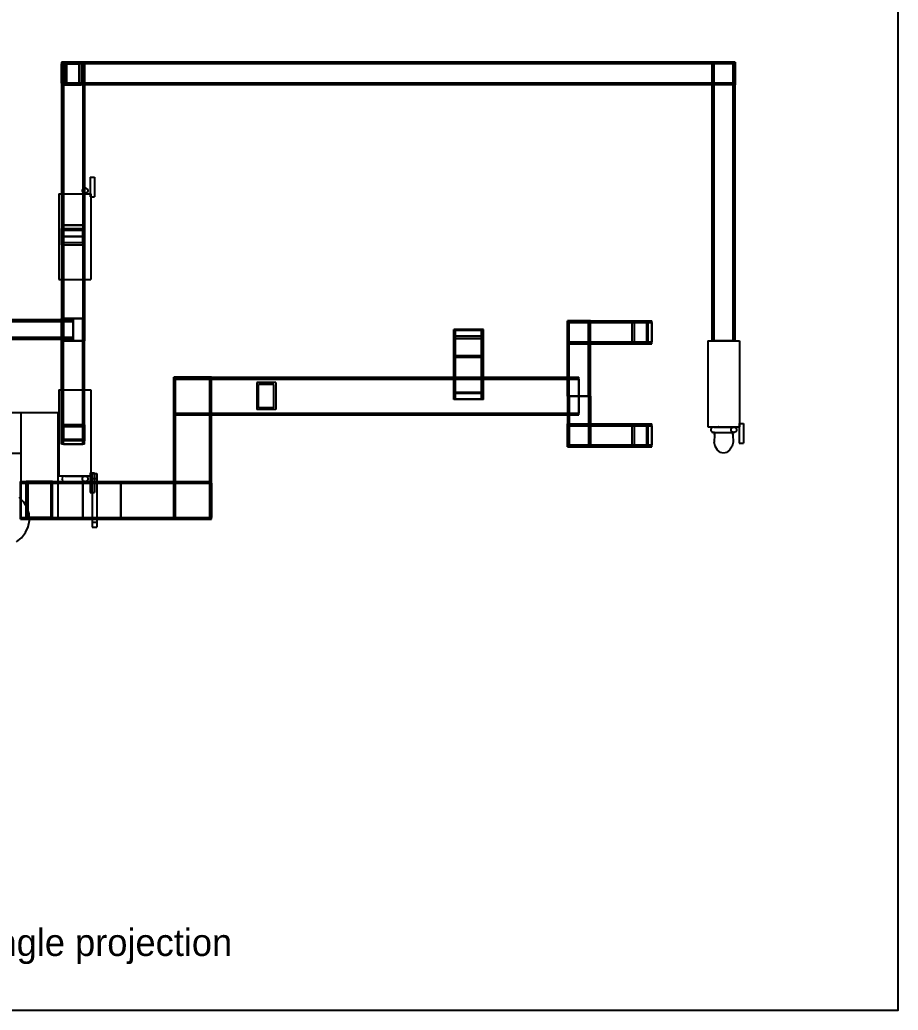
# Model space of a CAD drawing. Header units: millimetres. Extents: x -1175 to 655, y -895 to 720.
# Drawn here: x -61 to 655, y -895 to -87 of the extents above; entities that cross this region are included whole.
import ezdxf

# ---------------------------------------------------------------- set-up
doc = ezdxf.new("R2010")
doc.units = ezdxf.units.MM
for name, color, linetype in [('BORDER', 7, 'Continuous'), ('HIDDEN', 8, 'Continuous'), ('TEXT', 5, 'Continuous'), ('VISIBLE', 7, 'Continuous')]:
    doc.layers.add(name, color=color, linetype=linetype)

msp = doc.modelspace()

# ---------------------------------------------------------------- linework, layer by layer
at = {"layer": 'BORDER'}
msp.add_lwpolyline([(-1175.46, -894.94), (655.33, -894.94), (655.33, 720.11), (-1175.46, 720.11)], close=True, dxfattribs=at)
at = {"layer": 'HIDDEN'}
for points in [[(-26.85, -121.85), (-26.85, -140.55)], [(-26.85, -121.85), (-26.85, -140.55)], [(-8.15, -121.85), (-26.85, -121.85)], [(522.35, -121.85), (-26.85, -121.85)], [(-26.85, -121.85), (-8.15, -121.85)], [(-26.85, -121.85), (-26.85, -264.2)], [(522.35, -123.35), (-26.85, -123.35)], [(522.35, -123.35), (-26.85, -123.35)], [(-26.85, -139.05), (-26.85, -123.35)], [(-26.85, -139.05), (-26.85, -123.35)], [(-25.35, -121.85), (-25.35, -264.2)], [(-25.35, -121.85), (-25.35, -264.2)], [(-9.65, -121.85), (-25.35, -121.85)], [(-9.65, -121.85), (-25.35, -121.85)], [(-24.09, -121.85), (-24.09, -140.55)], [(-24.09, -121.85), (-10.91, -121.85)], [(-22.59, -123.35), (-12.41, -123.35)], [(-22.59, -139.05), (-22.59, -123.35)], [(-12.41, -139.05), (-12.41, -123.35)], [(-10.91, -121.85), (-10.91, -140.55)], [(-9.65, -121.85), (-9.65, -264.2)], [(-9.65, -121.85), (-9.65, -264.2)], [(-8.15, -121.85), (-8.15, -264.2)], [(522.35, -121.85), (503.65, -121.85)], [(503.65, -349.2), (503.65, -121.85)], [(505.15, -349.2), (505.15, -121.85)], [(505.15, -349.2), (505.15, -121.85)], [(505.15, -121.85), (520.85, -121.85)], [(505.15, -121.85), (520.85, -121.85)], [(520.85, -349.2), (520.85, -121.85)], [(520.85, -349.2), (520.85, -121.85)], [(522.35, -349.2), (522.35, -121.85)], [(522.35, -121.85), (522.35, -140.55)], [(522.35, -139.05), (522.35, -123.35)], [(522.35, -139.05), (522.35, -123.35)], [(522.35, -139.05), (-26.85, -139.05)], [(522.35, -139.05), (-26.85, -139.05)], [(-8.15, -140.55), (-26.85, -140.55)], [(522.35, -140.55), (-26.85, -140.55)], [(-24.09, -140.55), (-10.91, -140.55)], [(-22.59, -139.05), (-12.41, -139.05)], [(-3.43, -215.7), (0.07, -215.7)], [(-3.43, -215.7), (-3.43, -231.7)], [(0.07, -215.7), (0.07, -231.7)], [(-9.82, -226.17), (-9.63, -225.68)], [(-9.63, -225.68), (-9.33, -225.24)], [(-9.33, -225.24), (-8.93, -224.89)], [(-8.93, -224.89), (-8.46, -224.64)], [(-8.46, -224.64), (-7.95, -224.52)], [(-29, -229.2), (-3, -229.2)], [(-29, -229.2), (-29, -299.2)], [(-26.85, -229.2), (-8.15, -229.2)], [(-9.88, -226.7), (-9.82, -226.17)], [(-9.82, -227.22), (-9.88, -226.7)], [(-9.63, -227.72), (-9.82, -227.22)], [(-9.33, -228.16), (-9.63, -227.72)], [(-8.93, -228.51), (-9.33, -228.16)], [(-8.46, -228.76), (-8.93, -228.51)], [(-7.95, -228.88), (-8.46, -228.76)], [(-3.43, -229.2), (-3.43, -231.7)], [(-3.43, -231.7), (-3, -231.7)], [(-3.43, -231.7), (0.07, -231.7)], [(-3, -229.2), (-3, -299.2)], [(-26.85, -254.85), (-8.15, -254.85)], [(-26.85, -254.85), (-26.85, -349.05)], [(-26.85, -257.61), (-8.15, -257.61)], [(-26.85, -270.79), (-26.85, -257.61)], [(-26.85, -257.61), (-26.85, -264.2)], [(-25.35, -254.85), (-25.35, -349.05)], [(-25.35, -254.85), (-25.35, -349.05)], [(-9.65, -254.85), (-25.35, -254.85)], [(-9.65, -254.85), (-25.35, -254.85)], [(-9.65, -254.85), (-9.65, -349.05)], [(-9.65, -254.85), (-9.65, -349.05)], [(-8.15, -254.85), (-8.15, -349.05)], [(-8.15, -270.79), (-8.15, -257.61)], [(-8.15, -257.61), (-8.15, -264.2)], [(-26.85, -264.2), (-25.35, -264.2)], [(-26.85, -264.2), (-8.15, -264.2)], [(-25.35, -269.29), (-25.35, -259.11)], [(-9.65, -259.11), (-25.35, -259.11)], [(-9.65, -264.2), (-25.35, -264.2)], [(-9.65, -264.2), (-25.35, -264.2)], [(-9.65, -269.29), (-9.65, -259.11)], [(-9.65, -264.2), (-8.15, -264.2)], [(-26.85, -270.79), (-8.15, -270.79)], [(-9.65, -269.29), (-25.35, -269.29)], [(-29, -299.2), (-3, -299.2)], [(-26.85, -299.2), (-8.15, -299.2)], [(-8.15, -331.05), (-26.85, -331.05)], [(-26.85, -433.55), (-26.85, -331.05)], [(-25.35, -433.55), (-25.35, -331.05)], [(-25.35, -433.55), (-25.35, -331.05)], [(-25.35, -331.05), (-9.65, -331.05)], [(-25.35, -331.05), (-9.65, -331.05)], [(-9.65, -433.55), (-9.65, -331.05)], [(-9.65, -433.55), (-9.65, -331.05)], [(-8.15, -433.55), (-8.15, -331.05)], [(-17.5, -332.05), (-221, -332.05)], [(-17.5, -333.55), (-221, -333.55)], [(-17.5, -333.55), (-221, -333.55)], [(-26.85, -348.05), (-26.85, -332.05)], [(-26.85, -332.05), (-26.85, -348.05)], [(-17.5, -332.05), (-17.5, -348.05)], [(-17.5, -346.55), (-17.5, -333.55)], [(-17.5, -346.55), (-17.5, -333.55)], [(404.35, -332.85), (385.65, -332.85)], [(385.65, -394.2), (385.65, -332.85)], [(385.65, -332.85), (454.35, -332.85)], [(385.65, -351.55), (385.65, -332.85)], [(385.65, -334.35), (454.35, -334.35)], [(385.65, -334.35), (454.35, -334.35)], [(385.65, -334.35), (385.65, -350.05)], [(385.65, -334.35), (385.65, -350.05)], [(387.15, -394.2), (387.15, -332.85)], [(387.15, -394.2), (387.15, -332.85)], [(387.15, -332.85), (402.85, -332.85)], [(387.15, -332.85), (402.85, -332.85)], [(402.85, -394.2), (402.85, -332.85)], [(402.85, -394.2), (402.85, -332.85)], [(404.35, -394.2), (404.35, -332.85)], [(438.41, -332.85), (451.59, -332.85)], [(438.41, -351.55), (438.41, -332.85)], [(439.91, -334.35), (450.09, -334.35)], [(439.91, -334.35), (439.91, -350.05)], [(450.09, -334.35), (450.09, -350.05)], [(451.59, -351.55), (451.59, -332.85)], [(454.35, -351.55), (454.35, -332.85)], [(454.35, -334.35), (454.35, -350.05)], [(454.35, -334.35), (454.35, -350.05)], [(-17.5, -346.55), (-221, -346.55)], [(-17.5, -346.55), (-221, -346.55)], [(292.9, -345.59), (292.9, -339.96)], [(317.1, -345.59), (292.9, -345.59)], [(292.9, -397.01), (292.9, -345.59)], [(292.9, -362.72), (292.9, -345.67)], [(317.1, -345.67), (292.9, -345.67)], [(294.4, -391.88), (294.4, -340.46)], [(294.4, -340.46), (315.6, -340.46)], [(294.4, -345.1), (294.4, -340.46)], [(294.4, -396.52), (294.4, -345.1)], [(294.4, -345.1), (315.6, -345.1)], [(294.4, -347.17), (315.6, -347.17)], [(294.4, -361.22), (294.4, -347.17)], [(315.6, -391.88), (315.6, -340.46)], [(315.6, -345.1), (315.6, -340.46)], [(315.6, -396.52), (315.6, -345.1)], [(315.6, -361.22), (315.6, -347.17)], [(317.1, -345.59), (317.1, -339.96)], [(317.1, -397.01), (317.1, -345.59)], [(317.1, -362.72), (317.1, -345.67)], [(-17.5, -348.05), (-221, -348.05)], [(-26.85, -349.05), (-8.15, -349.05)], [(-9.65, -349.05), (-25.35, -349.05)], [(-9.65, -349.05), (-25.35, -349.05)], [(385.65, -350.05), (454.35, -350.05)], [(385.65, -350.05), (454.35, -350.05)], [(385.65, -351.55), (454.35, -351.55)], [(438.41, -351.55), (451.59, -351.55)], [(439.91, -350.05), (450.09, -350.05)], [(500, -349.2), (526, -349.2)], [(500, -349.2), (500, -419.2)], [(522.35, -349.2), (503.65, -349.2)], [(522.35, -349.2), (503.65, -349.2)], [(505.15, -349.2), (520.85, -349.2)], [(505.15, -349.2), (520.85, -349.2)], [(526, -349.2), (526, -419.2)], [(317.1, -362.72), (292.9, -362.72)], [(294.4, -361.22), (315.6, -361.22)], [(95.4, -378.8), (64.6, -378.8)], [(64.6, -494.6), (64.6, -378.8)], [(64.6, -378.8), (395, -378.8)], [(64.6, -409.6), (64.6, -378.8)], [(66.1, -494.6), (66.1, -378.8)], [(66.1, -494.6), (66.1, -378.8)], [(66.1, -378.8), (93.9, -378.8)], [(66.1, -378.8), (93.9, -378.8)], [(93.9, -494.6), (93.9, -378.8)], [(93.9, -494.6), (93.9, -378.8)], [(95.4, -494.6), (95.4, -378.8)], [(292.9, -391.38), (292.9, -378.8)], [(317.1, -391.38), (317.1, -378.8)], [(385.65, -394.2), (385.65, -378.8)], [(395, -409.6), (395, -378.8)], [(64.6, -380.3), (395, -380.3)], [(64.6, -380.3), (395, -380.3)], [(64.6, -380.3), (64.6, -408.1)], [(64.6, -380.3), (64.6, -408.1)], [(132.25, -383.2), (132.25, -405.2)], [(132.25, -383.2), (132.25, -405.2)], [(147.75, -383.2), (132.25, -383.2)], [(147.75, -383.2), (132.25, -383.2)], [(146.25, -384.7), (133.75, -384.7)], [(133.75, -403.7), (133.75, -384.7)], [(146.25, -384.7), (133.75, -384.7)], [(133.75, -403.7), (133.75, -384.7)], [(146.25, -403.7), (146.25, -384.7)], [(146.25, -403.7), (146.25, -384.7)], [(147.75, -383.2), (147.75, -405.2)], [(147.75, -383.2), (147.75, -405.2)], [(395, -380.3), (395, -408.1)], [(395, -380.3), (395, -408.1)], [(-29, -389.2), (-3, -389.2)], [(-29, -389.2), (-29, -459.2)], [(-26.85, -389.2), (-8.15, -389.2)], [(-3, -389.2), (-3, -459.2)], [(292.9, -397.01), (292.9, -391.38)], [(317.1, -391.38), (292.9, -391.38)], [(294.4, -391.88), (315.6, -391.88)], [(294.4, -396.52), (294.4, -391.88)], [(315.6, -396.52), (315.6, -391.88)], [(317.1, -397.01), (317.1, -391.38)], [(395, -394.2), (385.65, -394.2)], [(404.35, -394.2), (385.65, -394.2)], [(385.65, -394.2), (395, -394.2)], [(385.65, -394.2), (404.35, -394.2)], [(385.65, -394.2), (385.65, -409.6)], [(385.65, -394.2), (385.65, -435.55)], [(387.15, -394.2), (402.85, -394.2)], [(387.15, -394.2), (402.85, -394.2)], [(387.15, -394.2), (387.15, -435.55)], [(387.15, -394.2), (387.15, -435.55)], [(402.85, -394.2), (387.15, -394.2)], [(402.85, -394.2), (387.15, -394.2)], [(402.85, -394.2), (402.85, -435.55)], [(402.85, -394.2), (402.85, -435.55)], [(404.35, -394.2), (404.35, -435.55)], [(146.25, -403.7), (133.75, -403.7)], [(146.25, -403.7), (133.75, -403.7)], [(317.1, -397.01), (292.9, -397.01)], [(294.4, -396.52), (315.6, -396.52)], [(-97.4, -407.7), (-60, -407.7)], [(-60, -407.7), (-60, -440.7)], [(-60, -407.7), (-60, -440.7)], [(-60, -407.7), (-30, -407.7)], [(-60, -407.7), (-60, -494.7)], [(-30, -407.7), (-30, -494.7)], [(64.6, -408.1), (395, -408.1)], [(64.6, -408.1), (395, -408.1)], [(64.6, -409.6), (395, -409.6)], [(147.75, -405.2), (132.25, -405.2)], [(147.75, -405.2), (132.25, -405.2)], [(-26.85, -417.61), (-26.85, -430.79)], [(-8.15, -417.61), (-26.85, -417.61)], [(-25.35, -419.11), (-25.35, -429.29)], [(-25.35, -419.11), (-9.65, -419.11)], [(-9.65, -419.11), (-9.65, -429.29)], [(-8.15, -417.61), (-8.15, -430.79)], [(385.65, -416.85), (454.35, -416.85)], [(385.65, -435.55), (385.65, -416.85)], [(385.65, -418.35), (454.35, -418.35)], [(385.65, -418.35), (454.35, -418.35)], [(385.65, -418.35), (385.65, -434.05)], [(385.65, -418.35), (385.65, -434.05)], [(438.41, -416.85), (451.59, -416.85)], [(438.41, -435.55), (438.41, -416.85)], [(439.91, -418.35), (450.09, -418.35)], [(439.91, -418.35), (439.91, -434.05)], [(450.09, -418.35), (450.09, -434.05)], [(451.59, -435.55), (451.59, -416.85)], [(454.35, -435.55), (454.35, -416.85)], [(454.35, -418.35), (454.35, -434.05)], [(454.35, -418.35), (454.35, -434.05)], [(500, -419.2), (526, -419.2)], [(519.67, -420.24), (520.07, -419.89)], [(520.07, -419.89), (520.54, -419.64)], [(520.54, -419.64), (521.05, -419.52)], [(521.05, -419.52), (521.59, -419.51)], [(525.57, -416.7), (526, -416.7)], [(525.57, -416.7), (529.07, -416.7)], [(525.57, -416.7), (525.57, -419.2)], [(525.57, -416.7), (525.57, -432.7)], [(529.07, -416.7), (529.07, -432.7)], [(519.12, -421.7), (519.18, -421.17)], [(519.18, -422.22), (519.12, -421.7)], [(519.18, -421.17), (519.37, -420.68)], [(519.37, -422.72), (519.18, -422.22)], [(519.37, -420.68), (519.67, -420.24)], [(519.67, -423.16), (519.37, -422.72)], [(520.07, -423.51), (519.67, -423.16)], [(520.54, -423.76), (520.07, -423.51)], [(521.05, -423.88), (520.54, -423.76)], [(-8.15, -430.79), (-26.85, -430.79)], [(-8.15, -433.55), (-26.85, -433.55)], [(-25.35, -429.29), (-9.65, -429.29)], [(-25.35, -433.55), (-9.65, -433.55)], [(-25.35, -433.55), (-9.65, -433.55)], [(385.65, -434.05), (454.35, -434.05)], [(385.65, -434.05), (454.35, -434.05)], [(385.65, -435.55), (404.35, -435.55)], [(385.65, -435.55), (454.35, -435.55)], [(402.85, -435.55), (387.15, -435.55)], [(402.85, -435.55), (387.15, -435.55)], [(438.41, -435.55), (451.59, -435.55)], [(439.91, -434.05), (450.09, -434.05)], [(525.57, -432.7), (529.07, -432.7)], [(-97.4, -440.7), (-60, -440.7)], [(-29, -459.2), (-3, -459.2)], [(-9.63, -460.68), (-9.33, -460.24)], [(-9.33, -460.24), (-8.93, -459.89)], [(-8.93, -459.89), (-8.46, -459.64)], [(-8.46, -459.64), (-7.95, -459.52)], [(-7.95, -459.52), (-7.41, -459.51)], [(-3.43, -456.7), (-3, -456.7)], [(-3.43, -456.7), (0.07, -456.7)], [(-3.43, -456.7), (-3.43, -459.2)], [(-3.43, -456.7), (-3.43, -472.7)], [(-2, -457.3), (2, -457.3)], [(-2, -457.3), (-2, -501.1)], [(-2, -457.3), (2, -457.3)], [(-2, -457.3), (2, -457.3)], [(-2, -457.3), (-2, -501.1)], [(-2, -457.3), (-2, -501.1)], [(-2, -457.3), (2, -457.3)], [(-2, -457.3), (2, -457.3)], [(-2, -457.3), (-2, -461.3)], [(-2, -457.3), (-2, -461.3)], [(0.07, -456.7), (0.07, -472.7)], [(0.07, -457.3), (0.07, -472.7)], [(2, -457.3), (2, -501.1)], [(2, -457.3), (2, -501.1)], [(2, -457.3), (2, -501.1)], [(2, -457.3), (2, -461.3)], [(2, -457.3), (2, -461.3)], [(-60.4, -463.8), (21.4, -463.8)], [(-60.4, -494.6), (-60.4, -463.8)], [(-60.4, -465.3), (21.4, -465.3)], [(-60.4, -465.3), (21.4, -465.3)], [(-60.4, -465.3), (-60.4, -493.1)], [(-60.4, -465.3), (-60.4, -493.1)], [(-60, -463.8), (-60, -494.7)], [(-34.15, -463.8), (-55.85, -463.8)], [(-55.85, -494.6), (-55.85, -463.8)], [(-54.35, -465.3), (-54.35, -493.1)], [(-35.65, -465.3), (-54.35, -465.3)], [(-35.65, -465.3), (-35.65, -493.1)], [(-34.15, -494.6), (-34.15, -463.8)], [(-30, -463.8), (-30, -494.6)], [(-9.88, -461.7), (-9.82, -461.17)], [(-9.82, -462.22), (-9.88, -461.7)], [(-9.82, -461.17), (-9.63, -460.68)], [(-9.63, -462.72), (-9.82, -462.22)], [(-9.33, -463.16), (-9.63, -462.72)], [(-9.4, -463.8), (95.4, -463.8)], [(-9.4, -494.6), (-9.4, -463.8)], [(-9.4, -465.3), (95.4, -465.3)], [(-9.4, -465.3), (95.4, -465.3)], [(-9.4, -465.3), (-9.4, -493.1)], [(-9.4, -465.3), (-9.4, -493.1)], [(-8.93, -463.51), (-9.33, -463.16)], [(-8.46, -463.76), (-8.93, -463.51)], [(-7.95, -463.88), (-8.46, -463.76)], [(-7.07, -463.8), (-7.41, -463.88)], [(-3.43, -463.8), (-3.43, -472.7)], [(-2, -461.3), (2, -461.3)], [(-2, -461.3), (2, -461.3)], [(-2, -463.8), (2, -463.8)], [(-2, -463.8), (2, -463.8)], [(21.4, -494.6), (21.4, -463.8)], [(21.4, -465.3), (21.4, -493.1)], [(21.4, -465.3), (21.4, -493.1)], [(95.4, -494.6), (95.4, -463.8)], [(95.4, -465.3), (95.4, -493.1)], [(95.4, -465.3), (95.4, -493.1)], [(-3.43, -472.7), (0.07, -472.7)], [(-3.43, -472.7), (0.07, -472.7)], [(-60.4, -494.6), (-60.4, -477.91)], [(-55.85, -494.6), (-55.85, -483.66)], [(-54.35, -487.06), (-54.35, -493.1)], [(-60.4, -493.1), (21.4, -493.1)], [(-60.4, -493.1), (21.4, -493.1)], [(-60.4, -494.6), (-53.1, -494.6)], [(-60.4, -494.6), (21.4, -494.6)], [(-60, -494.7), (-53.09, -494.7)], [(-60, -494.7), (-30, -494.7)], [(-34.15, -494.6), (-55.85, -494.6)], [(-53.1, -494.6), (-55.85, -494.6)], [(-35.65, -493.1), (-54.35, -493.1)], [(-53.19, -493.1), (-54.35, -493.1)], [(-9.4, -493.1), (95.4, -493.1)], [(-9.4, -493.1), (95.4, -493.1)], [(-9.4, -494.6), (95.4, -494.6)], [(-2, -494.6), (2, -494.6)], [(-2, -494.6), (2, -494.6)], [(-2, -497.1), (2, -497.1)], [(-2, -497.1), (2, -497.1)], [(-2, -497.1), (-2, -501.1)], [(-2, -497.1), (-2, -501.1)], [(2, -497.1), (2, -501.1)], [(2, -497.1), (2, -501.1)], [(95.4, -494.6), (64.6, -494.6)], [(66.1, -494.6), (93.9, -494.6)], [(66.1, -494.6), (93.9, -494.6)], [(-2, -501.1), (2, -501.1)], [(-2, -501.1), (2, -501.1)], [(-2, -501.1), (2, -501.1)], [(-2, -501.1), (2, -501.1)], [(-2, -501.1), (2, -501.1)]]:
    msp.add_lwpolyline(points, dxfattribs=at)
at = {"layer": 'VISIBLE'}
for points in [[(-26.85, -121.85), (-8.15, -121.85)], [(-26.85, -121.85), (-26.85, -257.61)], [(-24.09, -121.85), (-24.09, -140.55)], [(-24.09, -121.85), (-10.91, -121.85)], [(-22.59, -123.35), (-12.41, -123.35)], [(-22.59, -139.05), (-22.59, -123.35)], [(-12.41, -139.05), (-12.41, -123.35)], [(-10.91, -121.85), (-10.91, -140.55)], [(522.35, -121.85), (-8.15, -121.85)], [(-8.15, -121.85), (-8.15, -257.61)], [(503.65, -349.2), (503.65, -121.85)], [(522.35, -121.85), (503.65, -121.85)], [(522.35, -349.2), (522.35, -121.85)], [(522.35, -121.85), (522.35, -140.55)], [(-24.09, -140.55), (-10.91, -140.55)], [(-22.59, -139.05), (-12.41, -139.05)], [(522.35, -140.55), (-8.15, -140.55)], [(-3.43, -215.7), (0.07, -215.7)], [(-3.43, -215.7), (-3.43, -229.2)], [(0.07, -215.7), (0.07, -231.7)], [(-8.04, -224.41), (-8.15, -224.42)], [(-8.15, -224.5), (-7.92, -224.5)], [(-7.91, -224.5), (-8.04, -224.41)], [(-7.92, -224.5), (-7.41, -224.51)], [(-7.41, -224.51), (-6.9, -224.64)], [(-6.9, -224.64), (-6.43, -224.89)], [(-6.43, -224.89), (-6.03, -225.24)], [(-6.03, -225.24), (-5.73, -225.68)], [(-5.73, -225.68), (-5.54, -226.17)], [(-29, -229.2), (-26.85, -229.2)], [(-29, -229.2), (-29, -299.2)], [(-8.15, -228.9), (-8.03, -228.9)], [(-8.15, -229.2), (-3, -229.2)], [(-8.03, -228.9), (-7.92, -228.9)], [(-7.92, -228.9), (-7.41, -228.88)], [(-6.9, -228.76), (-7.41, -228.88)], [(-6.43, -228.51), (-6.9, -228.76)], [(-6.03, -228.16), (-6.43, -228.51)], [(-5.73, -227.72), (-6.03, -228.16)], [(-5.54, -227.22), (-5.73, -227.72)], [(-5.54, -226.17), (-5.48, -226.7)], [(-5.48, -226.7), (-5.54, -227.22)], [(-3, -229.2), (-3, -299.2)], [(-3, -231.7), (0.07, -231.7)], [(-26.85, -254.85), (-8.15, -254.85)], [(-26.85, -254.85), (-26.85, -332.05)], [(-26.85, -257.61), (-8.15, -257.61)], [(-26.85, -270.79), (-26.85, -257.61)], [(-8.15, -254.85), (-8.15, -349.05)], [(-8.15, -270.79), (-8.15, -257.61)], [(-25.35, -269.29), (-25.35, -259.11)], [(-9.65, -259.11), (-25.35, -259.11)], [(-25.35, -264.2), (-9.65, -264.2)], [(-9.65, -269.29), (-9.65, -259.11)], [(-26.85, -270.79), (-8.15, -270.79)], [(-9.65, -269.29), (-25.35, -269.29)], [(-29, -299.2), (-26.85, -299.2)], [(-8.15, -299.2), (-3, -299.2)], [(-26.85, -332.05), (-26.85, -331.05)], [(-8.15, -331.05), (-26.85, -331.05)], [(-8.15, -433.55), (-8.15, -331.05)], [(-17.5, -332.05), (-64, -332.05)], [(-17.5, -332.05), (-17.5, -348.05)], [(385.65, -378.8), (385.65, -332.85)], [(404.35, -332.85), (385.65, -332.85)], [(385.65, -332.85), (454.35, -332.85)], [(385.65, -351.55), (385.65, -332.85)], [(404.35, -394.2), (404.35, -332.85)], [(438.41, -332.85), (451.59, -332.85)], [(438.41, -351.55), (438.41, -332.85)], [(439.91, -334.35), (450.09, -334.35)], [(439.91, -334.35), (439.91, -350.05)], [(450.09, -334.35), (450.09, -350.05)], [(451.59, -351.55), (451.59, -332.85)], [(454.35, -351.55), (454.35, -332.85)], [(292.9, -378.8), (292.9, -339.96)], [(317.1, -339.96), (292.9, -339.96)], [(292.9, -362.72), (292.9, -345.67)], [(317.1, -345.67), (292.9, -345.67)], [(294.4, -347.17), (315.6, -347.17)], [(294.4, -361.22), (294.4, -347.17)], [(315.6, -361.22), (315.6, -347.17)], [(317.1, -378.8), (317.1, -339.96)], [(317.1, -362.72), (317.1, -345.67)], [(-17.5, -348.05), (-64, -348.05)], [(-26.85, -433.55), (-26.85, -348.05)], [(-26.85, -348.05), (-26.85, -349.05)], [(-26.85, -349.05), (-8.15, -349.05)], [(385.65, -351.55), (454.35, -351.55)], [(438.41, -351.55), (451.59, -351.55)], [(439.91, -350.05), (450.09, -350.05)], [(500, -349.2), (526, -349.2)], [(500, -349.2), (500, -419.2)], [(526, -349.2), (526, -419.2)], [(317.1, -362.72), (292.9, -362.72)], [(294.4, -361.22), (315.6, -361.22)], [(64.6, -494.6), (64.6, -378.8)], [(95.4, -378.8), (64.6, -378.8)], [(64.6, -378.8), (395, -378.8)], [(64.6, -409.6), (64.6, -378.8)], [(95.4, -494.6), (95.4, -378.8)], [(395, -409.6), (395, -378.8)], [(-29, -389.2), (-26.85, -389.2)], [(-29, -389.2), (-29, -459.2)], [(-8.15, -389.2), (-3, -389.2)], [(-3, -389.2), (-3, -459.2)], [(404.35, -394.2), (395, -394.2)], [(395, -394.2), (404.35, -394.2)], [(404.35, -394.2), (404.35, -435.55)], [(-67, -407.7), (-60, -407.7)], [(-60, -407.7), (-30, -407.7)], [(-60, -407.7), (-60, -463.8)], [(-30, -407.7), (-30, -463.8)], [(64.6, -409.6), (395, -409.6)], [(385.65, -409.6), (385.65, -435.55)], [(-26.85, -417.61), (-26.85, -430.79)], [(-8.15, -417.61), (-26.85, -417.61)], [(-25.35, -419.11), (-25.35, -429.29)], [(-25.35, -419.11), (-9.65, -419.11)], [(-9.65, -419.11), (-9.65, -429.29)], [(-8.15, -417.61), (-8.15, -430.79)], [(385.65, -416.85), (454.35, -416.85)], [(385.65, -435.55), (385.65, -416.85)], [(438.41, -416.85), (451.59, -416.85)], [(438.41, -435.55), (438.41, -416.85)], [(439.91, -418.35), (450.09, -418.35)], [(439.91, -418.35), (439.91, -434.05)], [(450.09, -418.35), (450.09, -434.05)], [(451.59, -435.55), (451.59, -416.85)], [(454.35, -435.55), (454.35, -416.85)], [(500, -419.2), (526, -419.2)], [(503.43, -419.89), (503.03, -420.24)], [(503.9, -419.64), (503.43, -419.89)], [(504.41, -419.51), (503.9, -419.64)], [(504.92, -419.5), (504.41, -419.51)], [(505.14, -419.5), (504.92, -419.5)], [(505.03, -419.5), (505.63, -419.5)], [(505.63, -419.5), (506.01, -419.5)], [(506.06, -419.5), (505.63, -419.5)], [(506.01, -419.5), (506.77, -419.5)], [(506.77, -419.5), (507.38, -419.5)], [(507.42, -419.5), (506.77, -419.5)], [(507.38, -419.5), (508.27, -419.5)], [(508.27, -419.5), (509.07, -419.5)], [(508.79, -419.33), (508.65, -419.5)], [(508.99, -419.2), (508.79, -419.33)], [(509.07, -419.5), (510.05, -419.5)], [(510.05, -419.5), (510.98, -419.5)], [(510.98, -419.5), (512, -419.5)], [(512, -419.5), (513, -419.5)], [(513, -419.5), (514, -419.5)], [(514, -419.5), (515.02, -419.5)], [(515.02, -419.5), (515.95, -419.5)], [(515.95, -419.5), (516.93, -419.5)], [(516.93, -419.5), (517.73, -419.5)], [(517.01, -419.2), (517.21, -419.33)], [(517.21, -419.33), (517.35, -419.5)], [(517.73, -419.5), (518.58, -419.5)], [(518.58, -419.5), (519.23, -419.5)], [(518.59, -419.5), (518.58, -419.5)], [(519.23, -419.5), (519.91, -419.5)], [(519.91, -419.5), (520.37, -419.5)], [(520.37, -419.5), (520.97, -419.5)], [(520.97, -419.5), (521.08, -419.51)], [(521.59, -419.51), (522.1, -419.64)], [(522.1, -419.64), (522.57, -419.89)], [(522.57, -419.89), (522.97, -420.24)], [(525.57, -419.2), (525.57, -432.7)], [(526, -416.7), (529.07, -416.7)], [(529.07, -416.7), (529.07, -432.7)], [(502.54, -421.17), (502.48, -421.7)], [(502.48, -421.7), (502.54, -422.22)], [(502.73, -420.68), (502.54, -421.17)], [(502.54, -422.22), (502.73, -422.72)], [(503.03, -420.24), (502.73, -420.68)], [(502.73, -422.72), (503.03, -423.16)], [(503.03, -423.16), (503.43, -423.51)], [(503.43, -423.51), (503.9, -423.76)], [(503.9, -423.76), (504.41, -423.88)], [(504.41, -423.88), (504.83, -423.88)], [(504.92, -423.9), (504.41, -423.88)], [(504.92, -423.89), (505.19, -423.9)], [(505.03, -423.9), (504.92, -423.9)], [(505.63, -423.9), (505.03, -423.9)], [(505.19, -423.9), (505.63, -423.9)], [(505.43, -425.81), (505.32, -431.92)], [(505.43, -425.81), (506, -423.9)], [(505.63, -423.9), (506.09, -423.9)], [(506.09, -423.9), (506.77, -423.9)], [(506.77, -423.9), (507.42, -423.9)], [(507.42, -423.9), (508.27, -423.9)], [(508.27, -423.9), (509.08, -423.9)], [(509.08, -423.9), (510.05, -423.9)], [(510.05, -423.9), (510.98, -423.9)], [(510.98, -423.9), (512, -423.9)], [(512, -423.9), (513, -423.9)], [(513, -423.9), (514, -423.9)], [(514, -423.9), (515.02, -423.9)], [(515.02, -423.9), (515.95, -423.9)], [(515.95, -423.9), (516.93, -423.9)], [(516.93, -423.9), (517.73, -423.9)], [(517.73, -423.9), (518.58, -423.9)], [(518.58, -423.9), (519.23, -423.9)], [(519.23, -423.9), (519.99, -423.9)], [(519.99, -423.9), (520.37, -423.9)], [(520.37, -423.9), (520, -423.9)], [(520, -423.9), (520.57, -425.81)], [(520.37, -423.9), (520.97, -423.9)], [(520.57, -425.81), (520.68, -431.92)], [(521.08, -423.9), (520.86, -423.9)], [(520.97, -423.9), (521.08, -423.9)], [(521.08, -423.9), (521.59, -423.88)], [(522.1, -423.76), (521.59, -423.88)], [(522.57, -423.51), (522.1, -423.76)], [(522.97, -423.16), (522.57, -423.51)], [(522.97, -420.24), (523.27, -420.68)], [(523.27, -422.72), (522.97, -423.16)], [(523.27, -420.68), (523.46, -421.17)], [(523.46, -422.22), (523.27, -422.72)], [(523.46, -421.17), (523.52, -421.7)], [(523.52, -421.7), (523.46, -422.22)], [(-8.15, -430.79), (-26.85, -430.79)], [(-8.15, -433.55), (-26.85, -433.55)], [(-25.35, -429.29), (-9.65, -429.29)], [(385.65, -435.55), (404.35, -435.55)], [(385.65, -435.55), (454.35, -435.55)], [(438.41, -435.55), (451.59, -435.55)], [(439.91, -434.05), (450.09, -434.05)], [(506.15, -435.01), (505.32, -431.92)], [(508.11, -438.34), (506.15, -435.01)], [(519.85, -435.01), (517.89, -438.34)], [(520.68, -431.92), (519.85, -435.01)], [(525.57, -432.7), (529.07, -432.7)], [(-67, -440.7), (-60, -440.7)], [(510.57, -440.27), (508.11, -438.34)], [(513, -440.83), (510.57, -440.27)], [(515.43, -440.27), (513, -440.83)], [(517.89, -438.34), (515.43, -440.27)], [(-29, -459.2), (-3, -459.2)], [(-25.97, -460.24), (-26.27, -460.68)], [(-25.57, -459.89), (-25.97, -460.24)], [(-25.1, -459.64), (-25.57, -459.89)], [(-24.59, -459.51), (-25.1, -459.64)], [(-24.08, -459.5), (-24.59, -459.51)], [(-24.08, -459.5), (-23.81, -459.5)], [(-23.37, -459.5), (-23.86, -459.5)], [(-23.81, -459.5), (-23.37, -459.5)], [(-23.37, -459.5), (-22.99, -459.5)], [(-22.94, -459.5), (-23.37, -459.5)], [(-22.99, -459.5), (-22.23, -459.5)], [(-22.23, -459.5), (-21.58, -459.5)], [(-21.58, -459.5), (-20.73, -459.5)], [(-20.73, -459.5), (-19.93, -459.5)], [(-20.21, -459.33), (-20.35, -459.5)], [(-20.01, -459.2), (-20.21, -459.33)], [(-19.93, -459.5), (-18.95, -459.5)], [(-18.95, -459.5), (-18.02, -459.5)], [(-18.02, -459.5), (-17, -459.5)], [(-17, -459.5), (-16, -459.5)], [(-16, -459.5), (-15, -459.5)], [(-15, -459.5), (-13.98, -459.5)], [(-13.98, -459.5), (-13.05, -459.5)], [(-13.05, -459.5), (-12.08, -459.5)], [(-12.08, -459.5), (-11.27, -459.5)], [(-11.99, -459.2), (-11.79, -459.33)], [(-11.79, -459.33), (-11.65, -459.5)], [(-11.27, -459.5), (-10.42, -459.5)], [(-10.42, -459.5), (-9.77, -459.5)], [(-10.41, -459.5), (-10.42, -459.5)], [(-9.77, -459.5), (-9.09, -459.5)], [(-9.09, -459.5), (-8.63, -459.5)], [(-8.63, -459.5), (-8.19, -459.5)], [(-8.03, -459.5), (-8.63, -459.5)], [(-8.19, -459.5), (-7.92, -459.51)], [(-7.99, -459.51), (-8.03, -459.5)], [(-7.41, -459.51), (-6.9, -459.64)], [(-6.9, -459.64), (-6.43, -459.89)], [(-6.43, -459.89), (-6.03, -460.24)], [(-6.03, -460.24), (-5.73, -460.68)], [(-3.43, -459.2), (-3.43, -463.8)], [(-3, -456.7), (0.07, -456.7)], [(-2, -457.3), (2, -457.3)], [(-2, -457.3), (-2, -501.1)], [(0.07, -456.7), (0.07, -457.3)], [(2, -457.3), (2, -501.1)], [(-60.4, -463.8), (-2, -463.8)], [(-60.4, -477.91), (-60.4, -463.8)], [(-34.15, -463.8), (-55.85, -463.8)], [(-55.85, -483.66), (-55.85, -463.8)], [(-54.35, -465.3), (-54.35, -487.06)], [(-35.65, -465.3), (-54.35, -465.3)], [(-35.65, -465.3), (-35.65, -493.1)], [(-34.15, -494.6), (-34.15, -463.8)], [(-26.46, -461.17), (-26.52, -461.7)], [(-26.52, -461.7), (-26.46, -462.22)], [(-26.27, -460.68), (-26.46, -461.17)], [(-26.46, -462.22), (-26.27, -462.72)], [(-26.27, -462.72), (-25.97, -463.16)], [(-25.97, -463.16), (-25.57, -463.51)], [(-25.57, -463.51), (-25.1, -463.76)], [(-25.1, -463.76), (-24.93, -463.8)], [(-9.4, -463.8), (-2, -463.8)], [(-9.4, -494.6), (-9.4, -463.8)], [(-6.9, -463.76), (-7.07, -463.8)], [(-6.43, -463.51), (-6.9, -463.76)], [(-6.03, -463.16), (-6.43, -463.51)], [(-5.73, -462.72), (-6.03, -463.16)], [(-5.73, -460.68), (-5.54, -461.17)], [(-5.54, -462.22), (-5.73, -462.72)], [(-5.54, -461.17), (-5.48, -461.7)], [(-5.48, -461.7), (-5.54, -462.22)], [(2, -463.8), (21.4, -463.8)], [(2, -463.8), (95.4, -463.8)], [(21.4, -494.6), (21.4, -463.8)], [(95.4, -494.6), (95.4, -463.8)], [(-57.68, -480.63), (-61.43, -476.88)], [(-54.94, -485.17), (-57.68, -480.63)], [(-53.36, -490.23), (-54.94, -485.17)], [(-53.04, -495.53), (-53.36, -490.23)], [(-54, -500.74), (-53.04, -495.53)], [(-35.65, -493.1), (-53.19, -493.1)], [(-34.15, -494.6), (-53.1, -494.6)], [(-53.1, -494.6), (-2, -494.6)], [(-53.09, -494.7), (-30, -494.7)], [(-30, -494.6), (-30, -494.7)], [(-9.4, -494.6), (-2, -494.6)], [(2, -494.6), (21.4, -494.6)], [(2, -494.6), (95.4, -494.6)], [(95.4, -494.6), (64.6, -494.6)], [(-59.44, -509.75), (-56.17, -505.58)], [(-56.17, -505.58), (-54, -500.74)], [(-2, -501.1), (2, -501.1)], [(-63.62, -513.03), (-59.44, -509.75)]]:
    msp.add_lwpolyline(points, dxfattribs=at)

# ---------------------------------------------------------------- texts
at = {"layer": 'TEXT'}
msp.add_text('Clean-room heat-recovery air-pump rig · Eng. Kariem Moussa · GIU · mm · first-angle projection', height=22.0958, dxfattribs=at).set_placement((-1143.89, -850.75))

doc.saveas('drawing.dxf')
